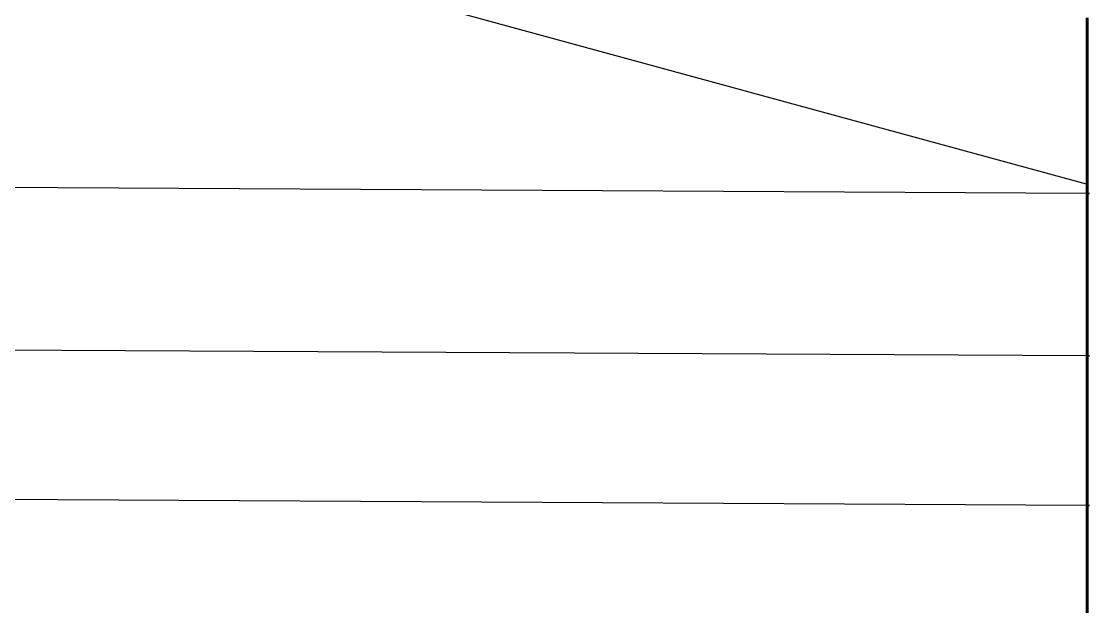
# Model space of a CAD drawing. Extents: x -530 to 530, y -2 to 255.
# Drawn here: x -6.92 to 0.01, y 4.06 to 7.86 of the extents above; entities that cross this region are included whole.
import ezdxf

# ---------------------------------------------------------------- set-up
doc = ezdxf.new("R2010")
doc.units = 0
doc.header["$MEASUREMENT"] = 0
doc.layers.add('default', color=7, linetype='Continuous')

msp = doc.modelspace()

# ---------------------------------------------------------------- linework, layer by layer
at = {"layer": 'default', "color": 4, "linetype": 'Continuous'}
for p, q in [((-0.01, 6.802, -10.695), (-26.59, 14.07, -8.355)), ((0, 7.884, -11.655), (0, 6.742, -10.642)), ((0, 7.884, -11.655), (0, 6.742, -10.642)), ((0, 6.742, 6.029), (0, 7.884, 6.215)), ((0, 6.742, 6.029), (0, 7.884, 6.215)), ((0, 6.742, -10.642), (0, 5.686, -9.616)), ((0, 6.742, -10.642), (0, 5.686, -9.616)), ((0, 5.686, 5.827), (0, 6.742, 6.029)), ((0, 5.686, 5.827), (0, 6.742, 6.029)), ((0, 5.686, -9.616), (0, 4.715, -8.574)), ((0, 5.686, -9.616), (0, 4.715, -8.574)), ((0, 4.715, 5.608), (0, 5.686, 5.827)), ((0, 4.715, 5.608), (0, 5.686, 5.827)), ((0, 4.715, -8.574), (0, 3.835, -7.525)), ((0, 4.715, -8.574), (0, 3.835, -7.525)), ((0, 3.835, 5.37), (0, 4.715, 5.608)), ((0, 3.835, 5.37), (0, 4.715, 5.608))]:
    msp.add_line(p, q, dxfattribs=at)
at = {"layer": 'default', "color": 5, "linetype": 'Continuous'}
for p, q in [((-0.01, 7.884, -11.655), (-0.01, 6.742, -10.642)), ((-0.01, 6.742, 6.029), (-0.01, 7.884, 6.215)), ((-0.01, 6.742, -10.642), (-26.698, 6.884, -10.638)), ((-0.01, 6.742, 6.029), (-26.07, 6.883, 6.01)), ((-0.01, 6.742, -10.642), (-0.01, 5.686, -9.616)), ((-0.01, 5.686, 5.827), (-0.01, 6.742, 6.029)), ((-0.01, 6.742, -10.642), (0.01, 6.742, -10.642)), ((0.01, 6.742, -10.642), (-0.01, 6.742, -10.642)), ((-0.01, 6.742, 6.029), (0.01, 6.742, 6.029)), ((0.01, 6.742, 6.029), (-0.01, 6.742, 6.029)), ((-0.01, 5.686, -9.616), (-26.662, 5.828, -9.613)), ((-0.01, 5.686, 5.827), (-26.08, 5.827, 5.808)), ((-0.01, 5.686, -9.616), (-0.01, 4.715, -8.574)), ((-0.01, 4.715, 5.608), (-0.01, 5.686, 5.827)), ((-0.01, 5.686, -9.616), (0.01, 5.686, -9.616)), ((0.01, 5.686, -9.616), (-0.01, 5.686, -9.616)), ((-0.01, 5.686, 5.827), (0.01, 5.686, 5.827)), ((0.01, 5.686, 5.827), (-0.01, 5.686, 5.827)), ((-0.01, 4.715, -8.574), (-26.626, 4.858, -8.573)), ((-0.01, 4.715, 5.608), (-26.092, 4.857, 5.589)), ((-0.01, 4.715, -8.574), (-0.01, 3.835, -7.525)), ((-0.01, 3.835, 5.37), (-0.01, 4.715, 5.608)), ((-0.01, 4.715, -8.574), (0.01, 4.715, -8.574)), ((0.01, 4.715, -8.574), (-0.01, 4.715, -8.574)), ((-0.01, 4.715, 5.608), (0.01, 4.715, 5.608)), ((0.01, 4.715, 5.608), (-0.01, 4.715, 5.608))]:
    msp.add_line(p, q, dxfattribs=at)
at = {"layer": 'default', "color": 7, "linetype": 'Continuous'}
for p, q in [((0, 7.884, -11.655), (0, 6.742, -10.642)), ((0, 7.884, -11.655), (0, 6.742, -10.642)), ((0, 6.742, 6.029), (0, 7.884, 6.215)), ((0, 6.742, 6.029), (0, 7.884, 6.215)), ((0, 6.742, -10.642), (0, 5.686, -9.616)), ((0, 6.742, -10.642), (0, 5.686, -9.616)), ((0, 5.686, 5.827), (0, 6.742, 6.029)), ((0, 5.686, 5.827), (0, 6.742, 6.029)), ((0, 5.686, -9.616), (0, 4.715, -8.574)), ((0, 5.686, -9.616), (0, 4.715, -8.574)), ((0, 4.715, 5.608), (0, 5.686, 5.827)), ((0, 4.715, 5.608), (0, 5.686, 5.827)), ((0, 4.715, -8.574), (0, 3.835, -7.525)), ((0, 4.715, -8.574), (0, 3.835, -7.525)), ((0, 3.835, 5.37), (0, 4.715, 5.608)), ((0, 3.835, 5.37), (0, 4.715, 5.608))]:
    msp.add_line(p, q, dxfattribs=at)

doc.saveas('drawing.dxf')
